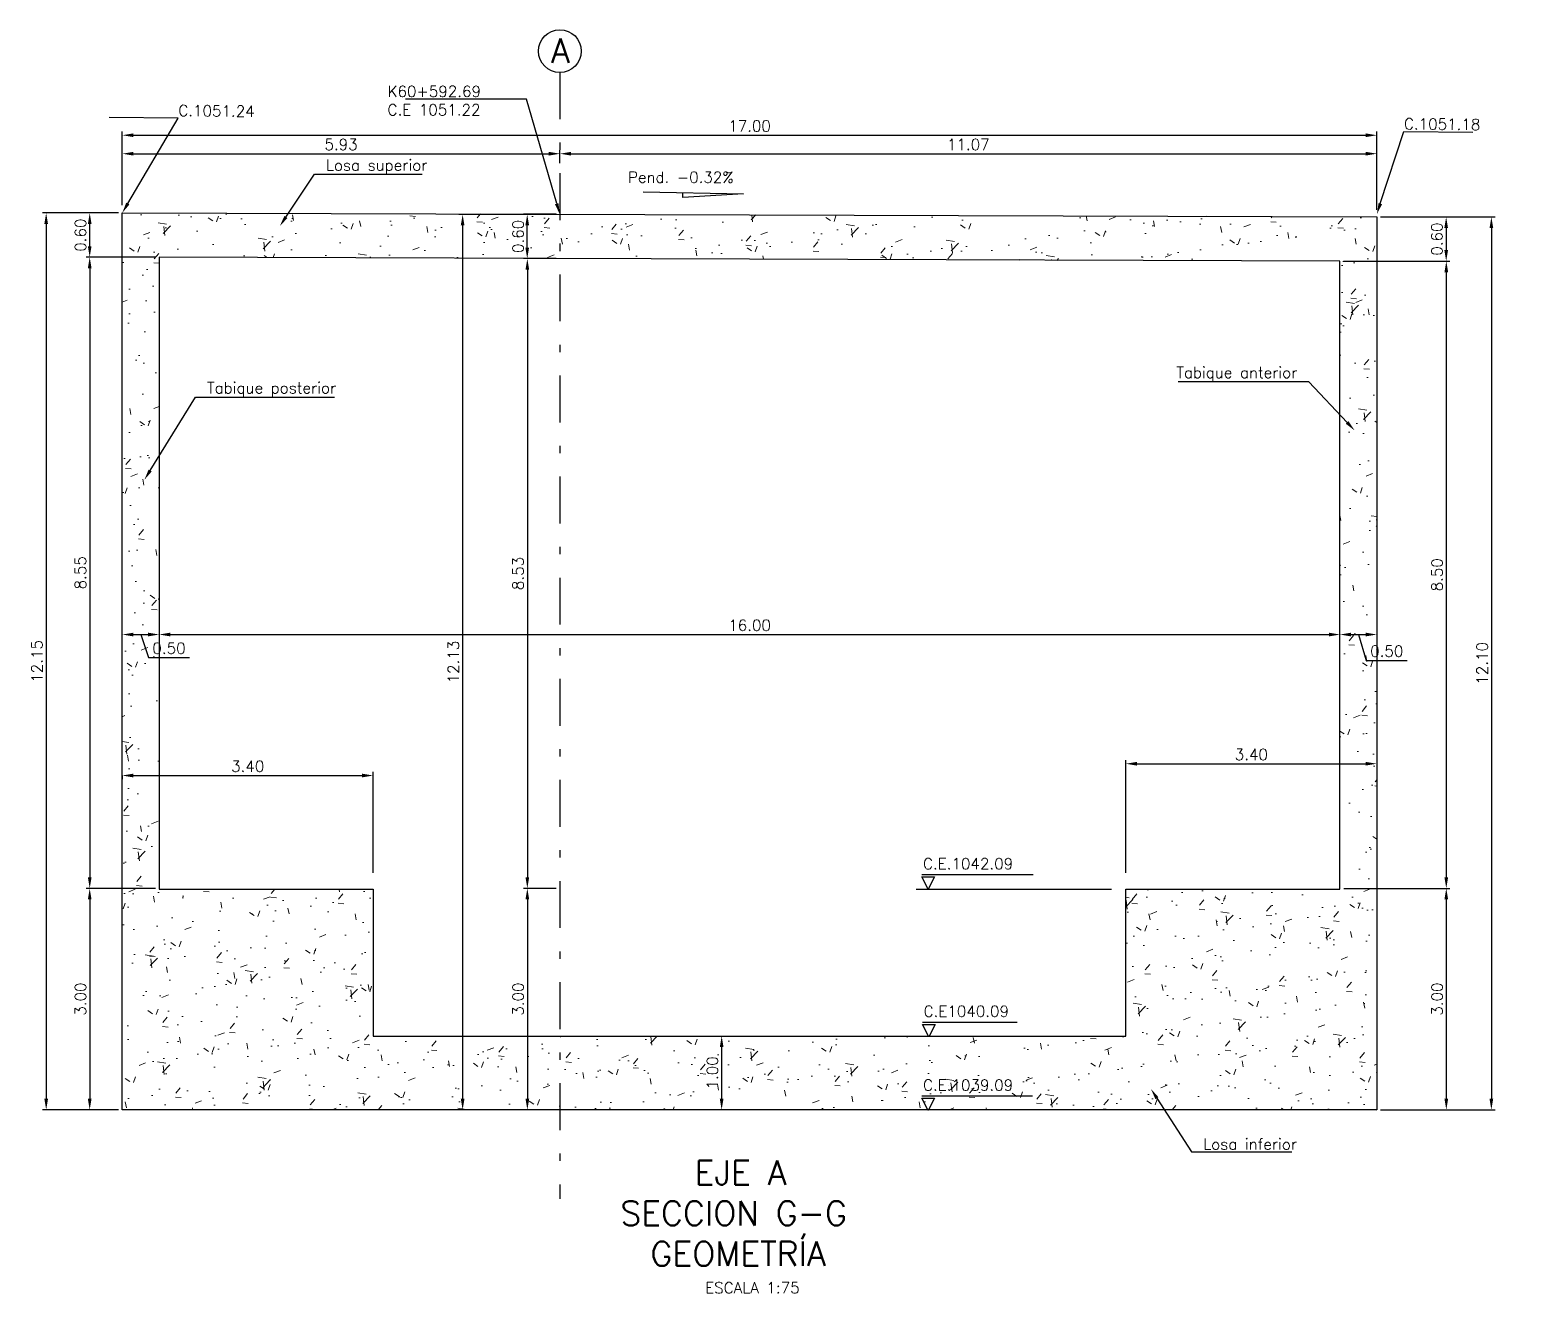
# Model space of a CAD drawing. Header units: metres. Extents: x 1080427 to 1081241, y 976768 to 977288.
# Drawn here: x 1080748.3 to 1080768.41, y 977059.88 to 977077 of the extents above; entities that cross this region are included whole.
import ezdxf
from ezdxf import colors
from ezdxf.entities.mleader import LeaderData, LeaderLine
from ezdxf.math import Vec2, Vec3

# ---------------------------------------------------------------- set-up
doc = ezdxf.new("R2010")
doc.units = ezdxf.units.M
doc.header["$LTSCALE"] = 25.4
doc.linetypes.add('DASHDOT', pattern=[1, 0.5, -0.25, 0, -0.25])
for name, color, linetype in [('CIRCULOCONTRAP', 130, 'Continuous'), ('CONTRAPESO', 3, 'Continuous'), ('DIMCONTRAPESO', 1, 'Continuous'), ('R175COTR', 7, 'Continuous'), ('REGL175', 7, 'Continuous')]:
    doc.layers.add(name, color=color, linetype=linetype)
for name, color, linetype, lineweight in [('COTA', 1, 'Continuous', 30), ('COTACIM', 20, 'Continuous', 5), ('EJECONTRAPESO', 41, 'DASHDOT', 30), ('SOLIDOREFCONT', 254, 'Continuous', 5)]:
    doc.layers.add(name, color=color, linetype=linetype, lineweight=lineweight)
doc.styles.add('romans', font='romans.shx')
doc.dimstyles.new('Copy 75', dxfattribs={"dimtxt": 0.15, "dimasz": 0.15, "dimexe": 0.05, "dimexo": 0.05, "dimgap": 0.05, "dimtad": 1, "dimzin": 0, "dimdsep": 46, "dimtxsty": 'romans', "dimcen": 0.002, "dimclrd": 1, "dimclre": 1, "dimclrt": 3, "dimadec": 4, "dimazin": 0, "dimtfac": 1, "dimtofl": 0, "dimtmove": 1, "dimatfit": 3, "dimfxl": 1, "dimtolj": 1, "dimtzin": 0, "dimarcsym": 1})

# ---------------------------------------------------------------- blocks, each defined once
blk = doc.blocks.new('*D151')
at = {"layer": 'COTA', "color": 1, "lineweight": -2, "transparency": 16777216}
for p, q in [((1080749.552817706, 977074.6241244304), (1080749.552817706, 977075.6220857739)), ((1080766.552435436, 977074.5621245407), (1080766.552435436, 977075.6220857739)), ((1080749.702817706, 977075.5720857738), (1080766.402435436, 977075.5720857738))]:
    blk.add_line(p, q, dxfattribs=at)
at = {"layer": 'COTA', "color": 1, "transparency": 16777216}
for points in [[(1080749.702817706, 977075.5970857738), (1080749.702817706, 977075.5470857738), (1080749.552817706, 977075.5720857738)], [(1080766.402435436, 977075.5970857738), (1080766.402435436, 977075.5470857738), (1080766.552435436, 977075.5720857738)]]:
    blk.add_solid(points, dxfattribs=at)
at = {"layer": 'Defpoints', "color": 0, "transparency": 16777216}
for p in [(1080766.552435436, 977075.5720857738), (1080749.552817706, 977074.5741244303), (1080766.552435436, 977074.5121245406)]:
    blk.add_point(p, dxfattribs=at)
at = {"layer": 'COTA', "color": 3, "transparency": 16777216, "insert": (1080758.052626571, 977075.6970857738), "char_height": 0.15, "attachment_point": 5, "style": 'romans'}
blk.add_mtext('\\A1;17.00', dxfattribs=at)
blk = doc.blocks.new('*D152')
at = {"layer": 'COTA', "color": 1, "lineweight": -2, "transparency": 16777216}
for p, q in [((1080749.502908678, 977074.5183984503), (1080749.061938382, 977074.5183984503)), ((1080749.111938382, 977074.0683984504), (1080749.111938382, 977074.3683984503)), ((1080750.002908678, 977073.9183984504), (1080749.061938382, 977073.9183984504))]:
    blk.add_line(p, q, dxfattribs=at)
at = {"layer": 'COTA', "color": 1, "transparency": 16777216}
for points in [[(1080749.086938382, 977074.3683984503), (1080749.136938382, 977074.3683984503), (1080749.111938382, 977074.5183984503)], [(1080749.086938382, 977074.0683984504), (1080749.136938382, 977074.0683984504), (1080749.111938382, 977073.9183984504)]]:
    blk.add_solid(points, dxfattribs=at)
at = {"layer": 'Defpoints', "color": 0, "transparency": 16777216}
for p in [(1080749.111938382, 977074.5183984503), (1080749.552908678, 977074.5183984503), (1080750.052908678, 977073.9183984504)]:
    blk.add_point(p, dxfattribs=at)
at = {"layer": 'COTA', "color": 3, "transparency": 16777216, "insert": (1080748.986938382, 977074.2183984505), "char_height": 0.15, "attachment_point": 5, "rotation": 90, "style": 'romans'}
blk.add_mtext('\\A1;0.60', dxfattribs=at)
blk = doc.blocks.new('*D153')
at = {"layer": 'COTA', "color": 1, "lineweight": -2, "transparency": 16777216}
for p, q in [((1080749.702886864, 977068.8062600595), (1080749.902908678, 977068.8062600595)), ((1080749.802897771, 977068.8062600595), (1080749.907897771, 977068.4948745925)), ((1080749.907897771, 977068.4948745925), (1080750.465040628, 977068.4948745925))]:
    blk.add_line(p, q, dxfattribs=at)
at = {"layer": 'COTA', "color": 1, "transparency": 16777216}
for points in [[(1080749.702886864, 977068.8312600595), (1080749.702886864, 977068.7812600594), (1080749.552886864, 977068.8062600595)], [(1080749.902908678, 977068.8312600595), (1080749.902908678, 977068.7812600594), (1080750.052908678, 977068.8062600595)]]:
    blk.add_solid(points, dxfattribs=at)
at = {"layer": 'Defpoints', "color": 0, "transparency": 16777216}
for p in [(1080749.552886864, 977068.8062600595), (1080750.052908678, 977068.8062600595), (1080750.052908678, 977068.8062600595)]:
    blk.add_point(p, dxfattribs=at)
at = {"layer": 'COTA', "color": 3, "transparency": 16777216, "insert": (1080750.1864692, 977068.6198745925), "char_height": 0.15, "attachment_point": 5, "style": 'romans'}
blk.add_mtext('\\A1;0.50', dxfattribs=at)
blk = doc.blocks.new('*D154')
at = {"layer": 'COTA', "color": 1, "lineweight": -2, "transparency": 16777216}
for p, q in [((1080766.202908678, 977068.8062600592), (1080766.402627384, 977068.8062600592)), ((1080766.302768031, 977068.8062600592), (1080766.407768031, 977068.4562600593)), ((1080766.407768031, 977068.4562600593), (1080766.964910888, 977068.4562600593))]:
    blk.add_line(p, q, dxfattribs=at)
at = {"layer": 'COTA', "color": 1, "transparency": 16777216}
for points in [[(1080766.202908678, 977068.8312600593), (1080766.202908678, 977068.7812600592), (1080766.052908678, 977068.8062600592)], [(1080766.402627384, 977068.8312600593), (1080766.402627384, 977068.7812600592), (1080766.552627383, 977068.8062600592)]]:
    blk.add_solid(points, dxfattribs=at)
at = {"layer": 'Defpoints', "color": 0, "transparency": 16777216}
for p in [(1080766.052908678, 977068.8062600592), (1080766.552627383, 977068.8062600594), (1080766.552627383, 977068.8062600592)]:
    blk.add_point(p, dxfattribs=at)
at = {"layer": 'COTA', "color": 3, "transparency": 16777216, "insert": (1080766.686339459, 977068.5812600593), "char_height": 0.15, "attachment_point": 5, "style": 'romans'}
blk.add_mtext('\\A1;0.50', dxfattribs=at)
blk = doc.blocks.new('*D232')
at = {"layer": 'Defpoints', "color": 0, "transparency": 16777216}
for p in [(1080755.482824401, 977075.3215415378), (1080755.482824401, 977075.1429548006), (1080749.55284985, 977074.5907166684)]:
    blk.add_point(p, dxfattribs=at)
at = {"layer": 'DIMCONTRAPESO', "color": 1, "lineweight": -2, "transparency": 16777216}
for p, q in [((1080749.55284985, 977074.6407166685), (1080749.55284985, 977075.3715415378)), ((1080749.70284985, 977075.3215415378), (1080755.332824401, 977075.3215415378)), ((1080755.482824401, 977075.1929548007), (1080755.482824401, 977075.3715415378))]:
    blk.add_line(p, q, dxfattribs=at)
at = {"layer": 'DIMCONTRAPESO', "color": 1, "transparency": 16777216}
for points in [[(1080749.70284985, 977075.3465415378), (1080749.70284985, 977075.2965415377), (1080749.55284985, 977075.3215415378)], [(1080755.332824401, 977075.3465415378), (1080755.332824401, 977075.2965415377), (1080755.482824401, 977075.3215415378)]]:
    blk.add_solid(points, dxfattribs=at)
at = {"layer": 'DIMCONTRAPESO', "color": 3, "transparency": 16777216, "insert": (1080752.517837126, 977075.4465415378), "char_height": 0.15, "attachment_point": 5, "style": 'romans'}
blk.add_mtext('\\A1;5.93', dxfattribs=at)
blk = doc.blocks.new('*D233')
at = {"layer": 'Defpoints', "color": 0, "transparency": 16777216}
for p in [(1080766.55246758, 977075.3215415378), (1080755.482824401, 977075.1429548006), (1080766.55246758, 977074.5287167787)]:
    blk.add_point(p, dxfattribs=at)
at = {"layer": 'DIMCONTRAPESO', "color": 1, "lineweight": -2, "transparency": 16777216}
for p, q in [((1080755.482824401, 977075.1929548007), (1080755.482824401, 977075.3715415378)), ((1080755.632824401, 977075.3215415378), (1080766.40246758, 977075.3215415378)), ((1080766.55246758, 977074.5787167788), (1080766.55246758, 977075.3715415378))]:
    blk.add_line(p, q, dxfattribs=at)
at = {"layer": 'DIMCONTRAPESO', "color": 1, "transparency": 16777216}
for points in [[(1080755.632824401, 977075.3465415378), (1080755.632824401, 977075.2965415377), (1080755.482824401, 977075.3215415378)], [(1080766.40246758, 977075.3465415378), (1080766.40246758, 977075.2965415377), (1080766.55246758, 977075.3215415378)]]:
    blk.add_solid(points, dxfattribs=at)
at = {"layer": 'DIMCONTRAPESO', "color": 3, "transparency": 16777216, "insert": (1080761.017645991, 977075.4465415378), "char_height": 0.15, "attachment_point": 5, "style": 'romans'}
blk.add_mtext('\\A1;11.07', dxfattribs=at)
blk = doc.blocks.new('*D686')
at = {"layer": 'COTA', "color": 1, "lineweight": -2, "transparency": 16777216}
blk.add_line((1080750.202908678, 977068.8062600592), (1080765.902908678, 977068.8062600592), dxfattribs=at)
at = {"layer": 'COTA', "color": 1, "transparency": 16777216}
for points in [[(1080750.202908678, 977068.8312600593), (1080750.202908678, 977068.7812600592), (1080750.052908678, 977068.8062600592)], [(1080765.902908678, 977068.8312600593), (1080765.902908678, 977068.7812600592), (1080766.052908678, 977068.8062600592)]]:
    blk.add_solid(points, dxfattribs=at)
at = {"layer": 'Defpoints', "color": 0, "transparency": 16777216}
for p in [(1080750.052908678, 977068.8062600595), (1080766.052908678, 977068.8062600592), (1080766.052908678, 977068.8062600592)]:
    blk.add_point(p, dxfattribs=at)
at = {"layer": 'COTA', "color": 3, "transparency": 16777216, "insert": (1080758.052908678, 977068.9312600592), "char_height": 0.15, "attachment_point": 5, "style": 'romans'}
blk.add_mtext('\\A1;16.00', dxfattribs=at)
blk = doc.blocks.new('*D859')
at = {"layer": 'COTA', "color": 1, "lineweight": -2, "transparency": 16777216}
for p, q in [((1080749.552394196, 977066.8948241433), (1080749.552394196, 977066.8461430266)), ((1080749.702394196, 977066.8961430266), (1080752.803699784, 977066.8961430266)), ((1080752.953699784, 977065.5769889908), (1080752.953699784, 977066.9461430267))]:
    blk.add_line(p, q, dxfattribs=at)
at = {"layer": 'COTA', "color": 1, "transparency": 16777216}
for points in [[(1080749.702394196, 977066.9211430267), (1080749.702394196, 977066.8711430266), (1080749.552394196, 977066.8961430266)], [(1080752.803699784, 977066.9211430267), (1080752.803699784, 977066.8711430266), (1080752.953699784, 977066.8961430266)]]:
    blk.add_solid(points, dxfattribs=at)
at = {"layer": 'Defpoints', "color": 0, "transparency": 16777216}
for p in [(1080749.552394196, 977066.9448241433), (1080752.953699784, 977066.8961430266), (1080752.953699784, 977065.5269889907)]:
    blk.add_point(p, dxfattribs=at)
at = {"layer": 'COTA', "color": 3, "transparency": 16777216, "insert": (1080751.25304699, 977067.0211430266), "char_height": 0.15, "attachment_point": 5, "style": 'romans'}
blk.add_mtext('\\A1;3.40', dxfattribs=at)
blk = doc.blocks.new('*D860')
at = {"layer": 'COTA', "color": 1, "lineweight": -2, "transparency": 16777216}
for p, q in [((1080763.151121914, 977065.5770706811), (1080763.151121914, 977067.1058114428)), ((1080763.301121914, 977067.0558114428), (1080766.401454567, 977067.0558114428)), ((1080766.551454567, 977067.054795965), (1080766.551454567, 977067.0058114427))]:
    blk.add_line(p, q, dxfattribs=at)
at = {"layer": 'COTA', "color": 1, "transparency": 16777216}
for points in [[(1080763.301121914, 977067.0808114428), (1080763.301121914, 977067.0308114428), (1080763.151121914, 977067.0558114428)], [(1080766.401454567, 977067.0808114428), (1080766.401454567, 977067.0308114428), (1080766.551454567, 977067.0558114428)]]:
    blk.add_solid(points, dxfattribs=at)
at = {"layer": 'Defpoints', "color": 0, "transparency": 16777216}
for p in [(1080766.551454567, 977067.104795965), (1080766.551454567, 977067.0558114428), (1080763.151121914, 977065.5270706811)]:
    blk.add_point(p, dxfattribs=at)
at = {"layer": 'COTA', "color": 3, "transparency": 16777216, "insert": (1080764.85128824, 977067.1808114428), "char_height": 0.15, "attachment_point": 5, "style": 'romans'}
blk.add_mtext('\\A1;3.40', dxfattribs=at)
blk = doc.blocks.new('*D861')
at = {"layer": 'COTA', "color": 1, "lineweight": -2, "transparency": 16777216}
blk.add_line((1080757.674609677, 977063.2162918502), (1080757.674609677, 977062.5163397685), dxfattribs=at)
at = {"layer": 'COTA', "color": 1, "transparency": 16777216}
for points in [[(1080757.649609677, 977063.2162918502), (1080757.699609677, 977063.2162918502), (1080757.674609677, 977063.3662918502)], [(1080757.649609677, 977062.5163397685), (1080757.699609677, 977062.5163397685), (1080757.674609677, 977062.3663397685)]]:
    blk.add_solid(points, dxfattribs=at)
at = {"layer": 'Defpoints', "color": 0, "transparency": 16777216}
for p in [(1080757.674609677, 977063.3662918502), (1080757.674609677, 977062.3663397685), (1080757.674609677, 977062.3663397685)]:
    blk.add_point(p, dxfattribs=at)
at = {"layer": 'COTA', "color": 3, "transparency": 16777216, "insert": (1080757.549609676, 977062.8663158094), "char_height": 0.15, "attachment_point": 5, "rotation": 90, "style": 'romans'}
blk.add_mtext('\\A1;1.00', dxfattribs=at)
blk = doc.blocks.new('*D976')
at = {"layer": 'COTA', "color": 1, "lineweight": -2, "transparency": 16777216}
for p, q in [((1080766.600931974, 977074.4646561731), (1080767.541741299, 977074.4646561731)), ((1080767.491741299, 977074.3146561731), (1080767.491741299, 977074.0157150881)), ((1080766.100993639, 977073.8657150881), (1080767.541741299, 977073.8657150881))]:
    blk.add_line(p, q, dxfattribs=at)
at = {"layer": 'COTA', "color": 1, "transparency": 16777216}
for points in [[(1080767.466741299, 977074.3146561731), (1080767.516741299, 977074.3146561731), (1080767.491741299, 977074.4646561731)], [(1080767.466741299, 977074.0157150881), (1080767.516741299, 977074.0157150881), (1080767.491741299, 977073.8657150881)]]:
    blk.add_solid(points, dxfattribs=at)
at = {"layer": 'Defpoints', "color": 0, "transparency": 16777216}
for p in [(1080766.550931974, 977074.4646561731), (1080766.050993639, 977073.8657150881), (1080767.491741299, 977073.8657150881)]:
    blk.add_point(p, dxfattribs=at)
at = {"layer": 'COTA', "color": 3, "transparency": 16777216, "insert": (1080767.366741298, 977074.1651856307), "char_height": 0.15, "attachment_point": 5, "rotation": 90, "style": 'romans'}
blk.add_mtext('\\A1;0.60', dxfattribs=at)
blk = doc.blocks.new('*D977')
at = {"layer": 'COTA', "color": 1, "lineweight": -2, "transparency": 16777216}
for p, q in [((1080750.002908678, 977073.9183984504), (1080749.061904383, 977073.9183984504)), ((1080749.111904383, 977073.7683984503), (1080749.111904383, 977065.5173397685)), ((1080750.002906823, 977065.3673397684), (1080749.061904383, 977065.3673397684))]:
    blk.add_line(p, q, dxfattribs=at)
at = {"layer": 'COTA', "color": 1, "transparency": 16777216}
for points in [[(1080749.086904383, 977073.7683984503), (1080749.136904383, 977073.7683984503), (1080749.111904383, 977073.9183984504)], [(1080749.086904383, 977065.5173397685), (1080749.136904383, 977065.5173397685), (1080749.111904383, 977065.3673397684)]]:
    blk.add_solid(points, dxfattribs=at)
at = {"layer": 'Defpoints', "color": 0, "transparency": 16777216}
for p in [(1080750.052908678, 977073.9183984504), (1080749.111904383, 977065.3673397684), (1080750.052906823, 977065.3673397684)]:
    blk.add_point(p, dxfattribs=at)
at = {"layer": 'COTA', "color": 3, "transparency": 16777216, "insert": (1080748.986904382, 977069.6428691095), "char_height": 0.15, "attachment_point": 5, "rotation": 90, "style": 'romans'}
blk.add_mtext('\\A1;8.55', dxfattribs=at)
blk = doc.blocks.new('*D978')
at = {"layer": 'COTA', "color": 1, "lineweight": -2, "transparency": 16777216}
for p, q in [((1080766.600931975, 977074.4646561736), (1080768.154271136, 977074.4646561736)), ((1080768.104271136, 977074.3146561736), (1080768.104271136, 977062.5163397446)), ((1080766.602533144, 977062.3663397445), (1080768.154271136, 977062.3663397445))]:
    blk.add_line(p, q, dxfattribs=at)
at = {"layer": 'COTA', "color": 1, "transparency": 16777216}
for points in [[(1080768.079271136, 977074.3146561736), (1080768.129271136, 977074.3146561736), (1080768.104271136, 977074.4646561736)], [(1080768.079271136, 977062.5163397446), (1080768.129271136, 977062.5163397446), (1080768.104271136, 977062.3663397445)]]:
    blk.add_solid(points, dxfattribs=at)
at = {"layer": 'Defpoints', "color": 0, "transparency": 16777216}
for p in [(1080766.550931975, 977074.4646561736), (1080766.552533144, 977062.3663397445), (1080768.104271136, 977062.3663397445)]:
    blk.add_point(p, dxfattribs=at)
at = {"layer": 'COTA', "color": 3, "transparency": 16777216, "insert": (1080767.979271136, 977068.4154979585), "char_height": 0.15, "attachment_point": 5, "rotation": 90, "style": 'romans'}
blk.add_mtext('\\A1;12.10', dxfattribs=at)
blk = doc.blocks.new('*D970')
at = {"layer": 'COTA', "color": 1, "lineweight": -2, "transparency": 16777216}
for p, q in [((1080750.002906823, 977065.3663397684), (1080749.061889207, 977065.3663397684)), ((1080749.111889207, 977065.2163397684), (1080749.111889207, 977062.5163397685)), ((1080749.502906823, 977062.3663397685), (1080749.061889207, 977062.3663397685))]:
    blk.add_line(p, q, dxfattribs=at)
at = {"layer": 'COTA', "color": 1, "transparency": 16777216}
for points in [[(1080749.086889207, 977065.2163397684), (1080749.136889207, 977065.2163397684), (1080749.111889207, 977065.3663397684)], [(1080749.086889207, 977062.5163397685), (1080749.136889207, 977062.5163397685), (1080749.111889207, 977062.3663397685)]]:
    blk.add_solid(points, dxfattribs=at)
at = {"layer": 'Defpoints', "color": 0, "transparency": 16777216}
for p in [(1080750.052906823, 977065.3663397684), (1080749.111889207, 977062.3663397685), (1080749.552906823, 977062.3663397685)]:
    blk.add_point(p, dxfattribs=at)
at = {"layer": 'COTA', "color": 3, "transparency": 16777216, "insert": (1080748.986889207, 977063.8663397686), "char_height": 0.15, "attachment_point": 5, "rotation": 90, "style": 'romans'}
blk.add_mtext('\\A1;3.00', dxfattribs=at)
blk = doc.blocks.new('*D971')
at = {"layer": 'COTA', "color": 1, "lineweight": -2, "transparency": 16777216}
for p, q in [((1080766.100993639, 977073.8657150881), (1080767.543257344, 977073.8657150881)), ((1080767.493257344, 977073.7157150881), (1080767.493257344, 977065.5163397685)), ((1080766.102906823, 977065.3663397685), (1080767.543257344, 977065.3663397685))]:
    blk.add_line(p, q, dxfattribs=at)
at = {"layer": 'COTA', "color": 1, "transparency": 16777216}
for points in [[(1080767.468257344, 977073.7157150881), (1080767.518257343, 977073.7157150881), (1080767.493257344, 977073.8657150881)], [(1080767.468257344, 977065.5163397685), (1080767.518257343, 977065.5163397685), (1080767.493257344, 977065.3663397685)]]:
    blk.add_solid(points, dxfattribs=at)
at = {"layer": 'Defpoints', "color": 0, "transparency": 16777216}
for p in [(1080766.050993639, 977073.8657150881), (1080766.052906823, 977065.3663397685), (1080767.493257344, 977065.3663397685)]:
    blk.add_point(p, dxfattribs=at)
at = {"layer": 'COTA', "color": 3, "transparency": 16777216, "insert": (1080767.368257343, 977069.6160274284), "char_height": 0.15, "attachment_point": 5, "rotation": 90, "style": 'romans'}
blk.add_mtext('\\A1;8.50', dxfattribs=at)
blk = doc.blocks.new('*D972')
at = {"layer": 'COTA', "color": 1, "lineweight": -2, "transparency": 16777216}
for p, q in [((1080766.102906823, 977065.3663397685), (1080767.543272519, 977065.3663397685)), ((1080767.493272519, 977065.2163397685), (1080767.493272519, 977062.5163397685)), ((1080766.602465725, 977062.3663397685), (1080767.543272519, 977062.3663397685))]:
    blk.add_line(p, q, dxfattribs=at)
at = {"layer": 'COTA', "color": 1, "transparency": 16777216}
for points in [[(1080767.46827252, 977065.2163397685), (1080767.518272519, 977065.2163397685), (1080767.493272519, 977065.3663397685)], [(1080767.46827252, 977062.5163397685), (1080767.518272519, 977062.5163397685), (1080767.493272519, 977062.3663397685)]]:
    blk.add_solid(points, dxfattribs=at)
at = {"layer": 'Defpoints', "color": 0, "transparency": 16777216}
for p in [(1080766.052906823, 977065.3663397685), (1080766.552465725, 977062.3663397685), (1080767.493272519, 977062.3663397685)]:
    blk.add_point(p, dxfattribs=at)
at = {"layer": 'COTA', "color": 3, "transparency": 16777216, "insert": (1080767.368272519, 977063.8663397686), "char_height": 0.15, "attachment_point": 5, "rotation": 90, "style": 'romans'}
blk.add_mtext('\\A1;3.00', dxfattribs=at)
blk = doc.blocks.new('*D973')
at = {"layer": 'COTA', "color": 1, "lineweight": -2, "transparency": 16777216}
for p, q in [((1080755.431679945, 977073.9005201226), (1080754.991820106, 977073.9005201226)), ((1080755.041820106, 977073.7505201226), (1080755.041820106, 977065.5163397685)), ((1080755.432822546, 977065.3663397685), (1080754.991820106, 977065.3663397685))]:
    blk.add_line(p, q, dxfattribs=at)
at = {"layer": 'COTA', "color": 1, "transparency": 16777216}
for points in [[(1080755.016820106, 977073.7505201226), (1080755.066820106, 977073.7505201226), (1080755.041820106, 977073.9005201226)], [(1080755.016820106, 977065.5163397685), (1080755.066820106, 977065.5163397685), (1080755.041820106, 977065.3663397685)]]:
    blk.add_solid(points, dxfattribs=at)
at = {"layer": 'Defpoints', "color": 0, "transparency": 16777216}
for p in [(1080755.481679945, 977073.9005201226), (1080755.041820106, 977065.3663397685), (1080755.482822546, 977065.3663397685)]:
    blk.add_point(p, dxfattribs=at)
at = {"layer": 'COTA', "color": 3, "transparency": 16777216, "insert": (1080754.916820106, 977069.6334299457), "char_height": 0.15, "attachment_point": 5, "rotation": 90, "style": 'romans'}
blk.add_mtext('\\A1;8.53', dxfattribs=at)
blk = doc.blocks.new('*D974')
at = {"layer": 'COTA', "color": 1, "lineweight": -2, "transparency": 16777216}
for p, q in [((1080755.431407581, 977074.5012178113), (1080754.990405141, 977074.5012178113)), ((1080755.040405141, 977074.0505201706), (1080755.040405141, 977074.3512178112)), ((1080755.431665379, 977073.9005201706), (1080754.990405141, 977073.9005201706))]:
    blk.add_line(p, q, dxfattribs=at)
at = {"layer": 'COTA', "color": 1, "transparency": 16777216}
for points in [[(1080755.015405141, 977074.3512178112), (1080755.065405141, 977074.3512178112), (1080755.040405141, 977074.5012178113)], [(1080755.015405141, 977074.0505201706), (1080755.065405141, 977074.0505201706), (1080755.040405141, 977073.9005201706)]]:
    blk.add_solid(points, dxfattribs=at)
at = {"layer": 'Defpoints', "color": 0, "transparency": 16777216}
for p in [(1080755.040405141, 977074.5012178113), (1080755.481407581, 977074.5012178113), (1080755.481665379, 977073.9005201706)]:
    blk.add_point(p, dxfattribs=at)
at = {"layer": 'COTA', "color": 3, "transparency": 16777216, "insert": (1080754.91540514, 977074.2008689911), "char_height": 0.15, "attachment_point": 5, "rotation": 90, "style": 'romans'}
blk.add_mtext('\\A1;0.60', dxfattribs=at)
blk = doc.blocks.new('*D975')
at = {"layer": 'COTA', "color": 1, "lineweight": -2, "transparency": 16777216}
for p, q in [((1080755.432822546, 977065.3663397685), (1080754.99180493, 977065.3663397685)), ((1080755.04180493, 977065.2163397685), (1080755.04180493, 977062.5163397685)), ((1080755.432822546, 977062.3663397685), (1080754.99180493, 977062.3663397685))]:
    blk.add_line(p, q, dxfattribs=at)
at = {"layer": 'COTA', "color": 1, "transparency": 16777216}
for points in [[(1080755.01680493, 977065.2163397685), (1080755.06680493, 977065.2163397685), (1080755.04180493, 977065.3663397685)], [(1080755.01680493, 977062.5163397685), (1080755.06680493, 977062.5163397685), (1080755.04180493, 977062.3663397685)]]:
    blk.add_solid(points, dxfattribs=at)
at = {"layer": 'Defpoints', "color": 0, "transparency": 16777216}
for p in [(1080755.482822546, 977065.3663397685), (1080755.04180493, 977062.3663397685), (1080755.482822546, 977062.3663397685)]:
    blk.add_point(p, dxfattribs=at)
at = {"layer": 'COTA', "color": 3, "transparency": 16777216, "insert": (1080754.91680493, 977063.8663397686), "char_height": 0.15, "attachment_point": 5, "rotation": 90, "style": 'romans'}
blk.add_mtext('\\A1;3.00', dxfattribs=at)
blk = doc.blocks.new('*D969')
at = {"layer": 'COTA', "color": 1, "lineweight": -2, "transparency": 16777216}
for p, q in [((1080755.435865757, 977074.4996367308), (1080754.11504577, 977074.4996367308)), ((1080754.16504577, 977074.3496367307), (1080754.16504577, 977062.5163397685)), ((1080754.437824386, 977062.3663397685), (1080754.11504577, 977062.3663397685))]:
    blk.add_line(p, q, dxfattribs=at)
at = {"layer": 'COTA', "color": 1, "transparency": 16777216}
for points in [[(1080754.14004577, 977074.3496367307), (1080754.19004577, 977074.3496367307), (1080754.16504577, 977074.4996367308)], [(1080754.14004577, 977062.5163397685), (1080754.19004577, 977062.5163397685), (1080754.16504577, 977062.3663397685)]]:
    blk.add_solid(points, dxfattribs=at)
at = {"layer": 'Defpoints', "color": 0, "transparency": 16777216}
for p in [(1080755.485865757, 977074.4996367308), (1080754.16504577, 977062.3663397685), (1080754.487824386, 977062.3663397685)]:
    blk.add_point(p, dxfattribs=at)
at = {"layer": 'COTA', "color": 3, "transparency": 16777216, "insert": (1080754.040045769, 977068.4329882498), "char_height": 0.15, "attachment_point": 5, "rotation": 90, "style": 'romans'}
blk.add_mtext('\\A1;12.13', dxfattribs=at)
blk = doc.blocks.new('*D1212')
at = {"layer": 'COTA', "color": 1, "lineweight": -2, "transparency": 16777216}
for p, q in [((1080749.501144211, 977074.5183984503), (1080748.472271846, 977074.5183984503)), ((1080748.522271846, 977074.3683984503), (1080748.522271846, 977062.5163397685)), ((1080749.502908678, 977062.3663397685), (1080748.472271846, 977062.3663397685))]:
    blk.add_line(p, q, dxfattribs=at)
at = {"layer": 'COTA', "color": 1, "transparency": 16777216}
for points in [[(1080748.497271847, 977074.3683984503), (1080748.547271846, 977074.3683984503), (1080748.522271846, 977074.5183984503)], [(1080748.497271847, 977062.5163397685), (1080748.547271846, 977062.5163397685), (1080748.522271846, 977062.3663397685)]]:
    blk.add_solid(points, dxfattribs=at)
at = {"layer": 'Defpoints', "color": 0, "transparency": 16777216}
for p in [(1080749.551144211, 977074.5183984503), (1080748.522271846, 977062.3663397685), (1080749.552908678, 977062.3663397685)]:
    blk.add_point(p, dxfattribs=at)
at = {"layer": 'COTA', "color": 3, "transparency": 16777216, "insert": (1080748.397271846, 977068.4423691096), "char_height": 0.15, "attachment_point": 5, "rotation": 90, "style": 'romans'}
blk.add_mtext('\\A1;12.15', dxfattribs=at)

msp = doc.modelspace()

# ---------------------------------------------------------------- hatches: boundary and pattern name
at = {"layer": 'SOLIDOREFCONT', "true_color": 0x5b5b5b, "transparency": 33554546}
h = msp.add_hatch(dxfattribs=at)
h.set_pattern_fill('AR-CONC', color=251, scale=0.005)
h.set_pattern_definition([(49.99999999999999, (0, 0), (0.91092334498002, -0.07969542769451543), [0.09525, -1.04775]), (355, (0, 0), (-0.1762171071248467, 0.9552842261951757), [0.0762, -0.83820292085]), (100.4514447, (0.075910035, -0.0066412675), (0.7347062354517664, 0.8755887595609755), [0.080950044, -0.8904512229999999]), (46.18420000000002, (0, 0.254), (1.35539520446065, -0.2102116396636357), [0.142875, -1.571625]), (96.63555760999996, (0.1129495, 0.2364825), (1.187020670257515, 1.237130622988608), [0.1214251157, -1.3356780408]), (351.1841511700001, (0, 0.254), (1.187020670324885, 1.237130622927663), [0.11429983535, -1.2572986596]), (21, (0.127, 0.1905), (0.7580719563456624, -0.5113259909354381), [0.09525, -1.04775]), (326.0000000000001, (0.127, 0.1905), (0.3090101417382354, 0.9209398306115963), [0.0762, -0.8382]), (71.45144499999999, (0.190172663, 0.1478895005), (1.067082096393581, 0.4096138444295262), [0.08095004400000001, -0.8904496879999999]), (37.50000000000001, (0, 0), (0.01544301625295908, 0.4227751943657655), [0, -0.82804, 0, -0.8509000000000001, 0, -0.8413750000000001]), (7.499999999999999, (0, 0), (0.3340983125515287, 0.5009028740905975), [0, -0.48514, 0, -0.80899, 0, -0.320675]), (327.5, (-0.28321, 0), (0.677952975834357, -0.02864371996336722), [0, -0.3175, 0, -0.9906, 0, -1.31445]), (317.5, (-0.41021, 0), (0.7406459069300902, 0.1271324551666652), [0, -0.41275, 0, -0.65786, 0, -0.93345])])
h.paths.add_polyline_path([(1080766.552534525, 977062.3663397685), (1080766.551060525, 977074.4671615037), (1080749.551501623, 977074.5230564809), (1080749.552908678, 977062.3663397685)])
h.paths.add_polyline_path([(1080752.953699784, 977065.355339772), (1080750.053275931, 977065.3554214609), (1080750.051125722, 977073.9229977035), (1080766.052581137, 977073.8611152408), (1080766.052929044, 977065.3553431988), (1080763.151121914, 977065.355339772), (1080763.151121914, 977063.3663371678), (1080752.953699671, 977063.3662527852)], flags=16)

# ---------------------------------------------------------------- linework, layer by layer
at = {"layer": 'CIRCULOCONTRAP'}
msp.add_circle((1080755.482824401, 977076.7124570484), 0.2896674196976395, dxfattribs=at)
at = {"layer": 'CONTRAPESO'}
for points in [[(1080766.552533144, 977062.3663397685), (1080749.552908678, 977062.3663397685), (1080749.551543157, 977074.5183971891), (1080766.55094968, 977074.4646561508)], [(1080763.151121914, 977063.3663371678), (1080763.151121914, 977065.355339772), (1080766.052929044, 977065.3553431988), (1080766.050993639, 977073.8657150881), (1080750.052532777, 977073.9183984504), (1080750.053275931, 977065.3554214609), (1080752.953699784, 977065.355339772), (1080752.953699671, 977063.3662527852)], [(1080766.552534583, 977062.355339772), (1080766.552534583, 977062.355339772)]]:
    msp.add_lwpolyline(points, close=True, dxfattribs=at)
at = {"layer": 'COTA'}
msp.add_lwpolyline([(1080756.610485277, 977074.803749884), (1080757.971874773, 977074.7764588654), (1080757.147308565, 977074.7282339942), (1080757.148606141, 977074.792962474)], dxfattribs=at)
at = {"layer": 'COTA', "color": 2}
for points in [[(1080760.388061154, 977065.5556741193), (1080761.893727125, 977065.5556741193)], [(1080760.311970278, 977065.3569855399), (1080762.958672853, 977065.3569855399)], [(1080760.39601728, 977063.5554920847), (1080761.676979089, 977063.5554920847)], [(1080760.388061154, 977062.5556741193), (1080761.886647996, 977062.5556741193)]]:
    msp.add_lwpolyline(points, dxfattribs=at)
for points in [[(1080760.388061154, 977065.5243971017), (1080760.560160226, 977065.5243971017), (1080760.47411069, 977065.3569855399), (1080760.47411069, 977065.3569855399)], [(1080760.39601728, 977063.5242150672), (1080760.568116352, 977063.5242150672), (1080760.482066816, 977063.3568035053), (1080760.482066816, 977063.3568035053)], [(1080760.388061154, 977062.5243971017), (1080760.560160226, 977062.5243971017), (1080760.47411069, 977062.3569855399), (1080760.47411069, 977062.3569855399)]]:
    msp.add_lwpolyline(points, close=True, dxfattribs=at)
at = {"layer": 'EJECONTRAPESO', "ltscale": 0.05}
msp.add_lwpolyline([(1080755.482824401, 977076.425810204), (1080755.482824401, 977061.1616200295)], dxfattribs=at)

# ---------------------------------------------------------------- texts
at = {"layer": 'COTA', "color": 3, "insert": (1080757.838496184, 977075.0771404407), "char_height": 0.15, "attachment_point": 3, "rotation": 359.9979362755683, "style": 'romans'}
msp.add_mtext('Pend. -0.32%', dxfattribs=at)
at = {"layer": 'COTA', "color": 3, "char_height": 0.15, "attachment_point": 1, "style": 'romans'}
for s, insert in [('C.E.1042.09', (1080760.403034601, 977065.776256959)), ('C.E1040.09', (1080760.410990728, 977063.7760749244)), ('C.E.1039.09', (1080760.403034601, 977062.776256959))]:
    msp.add_mtext(s, dxfattribs=dict(at, insert=insert))
at = {"layer": 'R175COTR', "insert": (1080755.365213315, 977076.8842987957, 308.056640625), "char_height": 0.33, "width": 0.4150010265334458, "attachment_point": 1, "rotation": 359.9999636900451, "style": 'romans'}
msp.add_mtext('{\\C0;A}', dxfattribs=at)
at = {"layer": 'REGL175', "insert": (1080750.084715177, 977061.6802686014), "char_height": 0.33, "width": 14.49150362575892, "attachment_point": 1, "style": 'romans'}
msp.add_mtext('\\pi7.22302;{\\C0;EJE A\\P\\pi6.2173;SECCION G-G \\P\\pi6.62588;GEOMETRÍA\\P\\pi7.36717;\\H0.45455x;\\C3;ESCALA 1:75}', dxfattribs=at)

# ---------------------------------------------------------------- dimensions: what is measured, and where the dimension line sits
at = {"layer": 'COTA', "color": 4}
dim = msp.add_linear_dim(base=(1080766.552435436, 977075.5720857738), p1=(1080749.552817706, 977074.5741244303), p2=(1080766.552435436, 977074.5121245406), dimstyle='Copy 75', dxfattribs=at)
dim.commit()
dim.dimension.update_dxf_attribs({"geometry": '*D151', "text_midpoint": (1080758.052626571, 977075.6970857738)})
at = {"layer": 'COTA', "color": 2}
for base, p1, p2, picture, middle in [((1080748.522271846, 977062.3663397685), (1080749.551144211, 977074.5183984503), (1080749.552908678, 977062.3663397685), '*D1212', (1080748.397271846, 977068.4423691096)), ((1080754.16504577, 977062.3663397685), (1080755.485865757, 977074.4996367308), (1080754.487824386, 977062.3663397685), '*D969', (1080754.040045769, 977068.4329882498)), ((1080768.104271136, 977062.3663397445), (1080766.550931974, 977074.4646561731), (1080766.552533144, 977062.3663397441), '*D978', (1080767.979271136, 977068.4154979585)), ((1080749.111904383, 977065.3673397684), (1080750.052908678, 977073.9183984504), (1080750.052906823, 977065.3673397684), '*D977', (1080748.986904382, 977069.6428691095)), ((1080755.041820106, 977065.3663397685), (1080755.481679945, 977073.9005201226), (1080755.482822546, 977065.3663397685), '*D973', (1080754.916820106, 977069.6334299457)), ((1080767.493257344, 977065.3663397685), (1080766.050993639, 977073.8657150881), (1080766.052906823, 977065.3663397685), '*D971', (1080767.368257343, 977069.6160274284)), ((1080757.674609677, 977062.3663397685), (1080757.674609677, 977063.3662918502), (1080757.674609677, 977062.3663397685), '*D861', (1080757.549609676, 977062.8663158094))]:
    dim = msp.add_linear_dim(base=base, p1=p1, p2=p2, angle=90, dimstyle='Copy 75', dxfattribs=at)
    dim.commit()
    dim.dimension.update_dxf_attribs({"geometry": picture, "text_midpoint": middle})
at = {"layer": 'COTA'}
for base, p1, p2, picture, middle in [((1080749.111938382, 977074.5183984503), (1080750.052908678, 977073.9183984504), (1080749.552908678, 977074.5183984503), '*D152', (1080748.986938382, 977074.2183984505)), ((1080755.040405141, 977074.5012178113), (1080755.481665379, 977073.9005201706), (1080755.481407581, 977074.5012178113), '*D974', (1080754.91540514, 977074.2008689911)), ((1080767.491741299, 977073.8657150881), (1080766.550931974, 977074.4646561731), (1080766.050993639, 977073.8657150881), '*D976', (1080767.366741298, 977074.1651856307)), ((1080749.111889207, 977062.3663397685), (1080750.052906823, 977065.3663397684), (1080749.552906823, 977062.3663397685), '*D970', (1080748.986889207, 977063.8663397686)), ((1080755.04180493, 977062.3663397685), (1080755.482822546, 977065.3663397685), (1080755.482822546, 977062.3663397685), '*D975', (1080754.91680493, 977063.8663397686)), ((1080767.493272519, 977062.3663397685), (1080766.052906823, 977065.3663397685), (1080766.552465725, 977062.3663397685), '*D972', (1080767.368272519, 977063.8663397686))]:
    dim = msp.add_linear_dim(base=base, p1=p1, p2=p2, angle=90, dimstyle='Copy 75', dxfattribs=at)
    dim.commit()
    dim.dimension.update_dxf_attribs({"geometry": picture, "text_midpoint": middle})
at = {"layer": 'COTA', "color": 2}
for base, p1, p2, picture, middle in [((1080766.052908678, 977068.8062600592), (1080750.052908678, 977068.8062600595), (1080766.052908678, 977068.8062600592), '*D686', (1080758.052908678, 977068.9312600592)), ((1080766.551454567, 977067.0558114428), (1080763.151121914, 977065.5270706811), (1080766.551454567, 977067.104795965), '*D860', (1080764.85128824, 977067.1808114428)), ((1080752.953699784, 977066.8961430266), (1080749.552394196, 977066.9448241433), (1080752.953699784, 977065.5269889907), '*D859', (1080751.25304699, 977067.0211430266))]:
    dim = msp.add_linear_dim(base=base, p1=p1, p2=p2, dimstyle='Copy 75', dxfattribs=at)
    dim.commit()
    dim.dimension.update_dxf_attribs({"geometry": picture, "text_midpoint": middle})
at = {"layer": 'COTA'}
dim = msp.add_linear_dim(base=(1080750.052908678, 977068.8062600595), p1=(1080749.552886864, 977068.8062600595), p2=(1080750.052908678, 977068.8062600595), dimstyle='Copy 75', dxfattribs=at)
dim.commit()
dim.dimension.update_dxf_attribs({"geometry": '*D153', "text_midpoint": (1080749.957897771, 977068.4948745925), "dimtype": 160})
dim = msp.add_linear_dim(base=(1080766.552627383, 977068.8062600592), p1=(1080766.052908678, 977068.8062600592), p2=(1080766.552627383, 977068.8062600594), dimstyle='Copy 75', dxfattribs=at)
dim.commit()
dim.dimension.update_dxf_attribs({"geometry": '*D154', "text_midpoint": (1080766.457768031, 977068.5812600593)})
at = {"layer": 'DIMCONTRAPESO'}
for base, p1, p2, picture, middle in [((1080755.482824401, 977075.3215415378), (1080749.55284985, 977074.5907166684), (1080755.482824401, 977075.1429548006), '*D232', (1080752.517837126, 977075.4465415378)), ((1080766.55246758, 977075.3215415378), (1080755.482824401, 977075.1429548006), (1080766.55246758, 977074.5287167787), '*D233', (1080761.017645991, 977075.4465415378))]:
    dim = msp.add_linear_dim(base=base, p1=p1, p2=p2, dimstyle='Copy 75', dxfattribs=at)
    dim.commit()
    dim.dimension.update_dxf_attribs({"geometry": picture, "text_midpoint": middle})

# ---------------------------------------------------------------- leaders
at = {"layer": 'COTA'}
ml = msp.add_multileader_mtext('Standard', dxfattribs=at)
ml.set_content('K60+592.69\\PC.E 1051.22 ', color=3, style='romans')
ml.set_leader_properties(color=256)
ml.build(insert=Vec2(0, 0))
ml.multileader.update_dxf_attribs({"text_left_attachment_type": 6, "text_right_attachment_type": 6, "dogleg_length": 0.4881237929222352, "arrow_head_size": 0.15})
ctx = ml.context
ctx.base_point, ctx.char_height, ctx.arrow_head_size, ctx.landing_gap_size, ctx.plane_origin = Vec3(1080753.147394778, 977076.0616218594), 0.15, 0.15, 0, Vec3(1080755.481948873, 977074.6952336612)
ctx.left_attachment, ctx.right_attachment = 6, 6
notes = []
notes.append((ctx, [(1, (1, 1, 0), (1080755.028375714, 977076.0616218594), (-1, 0), 0.4881237929222352, [(0, [(1080755.481407581, 977074.5012178113)], 0, [])])]))
ctx.mtext.insert, ctx.mtext.width, ctx.mtext.flow_direction = Vec3(1080753.147394778, 977076.2416218595), 1.415785714285714, 5
ml = msp.add_multileader_mtext('Standard', dxfattribs=at)
ml.set_content('C.1051.24', color=3, style='romans')
ml.set_leader_properties(color=256)
ml.build(insert=Vec2(0, 0))
ml.multileader.update_dxf_attribs({"text_left_attachment_type": 6, "text_right_attachment_type": 6, "dogleg_length": 0, "arrow_head_size": 0.15})
ctx = ml.context
ctx.base_point, ctx.char_height, ctx.arrow_head_size, ctx.landing_gap_size, ctx.plane_origin, ctx.plane_x_axis, ctx.plane_y_axis = Vec3(1080750.311808983, 977075.802551806), 0.15, 0.15, 0, Vec3(1080747.260126793, 977082.8382248888), Vec3(0.9999352659589028, -0.01137822005845793), Vec3(0.01137822005845793, 0.9999352659589028)
ctx.left_attachment, ctx.right_attachment = 6, 6
notes.append((ctx, [(0, (1, 1, 0), (1080750.311808983, 977075.802551806), (0.9999352659589028, -0.01137822005845793), 0, [(0, [(1080749.552908678, 977074.5183984503)], 0, [])])]))
ctx.mtext.insert, ctx.mtext.text_direction, ctx.mtext.rotation, ctx.mtext.width, ctx.mtext.defined_height, ctx.mtext.flow_direction = Vec3(1080750.313857062, 977075.9825401539), Vec3(0.9999352659589026, -0.01137822005845793), 6.271806841595382, 1.137214285714286, 1.208357274911069, 5
ml = msp.add_multileader_mtext('Standard', dxfattribs=at)
ml.set_content('C.1051.18', color=3, style='romans')
ml.set_leader_properties(color=256)
ml.build(insert=Vec2(0, 0))
ml.multileader.update_dxf_attribs({"text_left_attachment_type": 6, "text_right_attachment_type": 6, "dogleg_length": 0, "arrow_head_size": 0.15})
ctx = ml.context
ctx.base_point, ctx.char_height, ctx.arrow_head_size, ctx.landing_gap_size, ctx.plane_origin, ctx.plane_x_axis, ctx.plane_y_axis = Vec3(1080766.918709139, 977075.6228364107), 0.15, 0.15, 0, Vec3(1080764.259916841, 977082.8222996104), Vec3(0.9999352659589028, -0.01137822005845793), Vec3(0.01137822005845793, 0.9999352659589028)
ctx.left_attachment, ctx.right_attachment = 6, 6
notes.append((ctx, [(0, (1, 1, 0), (1080766.918709139, 977075.6228364107), (0.9999352659589028, -0.01137822005845793), 0, [(0, [(1080766.552698726, 977074.5024731719)], 0, [])])]))
ctx.mtext.insert, ctx.mtext.text_direction, ctx.mtext.rotation, ctx.mtext.width, ctx.mtext.defined_height, ctx.mtext.flow_direction = Vec3(1080766.920757219, 977075.8028247586), Vec3(0.9999352659589026, -0.01137822005845793), 6.271806841595382, 1.130071428571428, 1.208357274911069, 5
at = {"layer": 'COTACIM'}
ml = msp.add_multileader_mtext('Standard', dxfattribs=at)
ml.set_content('Losa superior', color=3, style='romans')
ml.set_leader_properties(color=256)
ml.build(insert=Vec2(0, 0))
ml.multileader.update_dxf_attribs({"text_left_attachment_type": 6, "text_right_attachment_type": 6, "dogleg_length": 0.1560199508385566, "arrow_head_size": 0.15})
ctx = ml.context
ctx.base_point, ctx.char_height, ctx.arrow_head_size, ctx.landing_gap_size, ctx.plane_origin = Vec3(1080752.312163252, 977075.0422825966), 0.15, 0.15, 0, Vec3(1080756.184400137, 977073.5937389911)
ctx.left_attachment, ctx.right_attachment = 6, 6
notes.append((ctx, [(0, (1, 1, 0), (1080752.156143301, 977075.0422825966), (1, 0), 0.1560199508385566, [(0, [(1080751.686824547, 977074.3384828132)], 0, [])])]))
ctx.mtext.insert, ctx.mtext.width, ctx.mtext.flow_direction = Vec3(1080752.312163252, 977075.2422825965), 4.216741702286527, 5
ml = msp.add_multileader_mtext('Standard', dxfattribs=at)
ml.set_content('Tabique anterior', color=3, style='romans')
ml.set_leader_properties(color=256)
ml.build(insert=Vec2(0, 0))
ml.multileader.update_dxf_attribs({"text_left_attachment_type": 6, "text_right_attachment_type": 6, "dogleg_length": 0.1560199508385566, "arrow_head_size": 0.15})
ctx = ml.context
ctx.base_point, ctx.char_height, ctx.arrow_head_size, ctx.landing_gap_size, ctx.plane_origin = Vec3(1080763.63229808, 977072.2316312831), 0.15, 0.15, 0, Vec3(1080766.811035781, 977070.7530876775)
ctx.left_attachment, ctx.right_attachment, ctx.text_align_type = 6, 6, 2
notes.append((ctx, [(1, (1, 1, 0), (1080765.631175173, 977072.2316312831), (-1, 0), 0.1560199508385566, [(0, [(1080766.25216207, 977071.5707607202)], 0, [])])]))
ctx.mtext.insert, ctx.mtext.width, ctx.mtext.alignment, ctx.mtext.flow_direction = Vec3(1080765.475155222, 977072.431631283), 4.216741702286527, 3, 5
ml = msp.add_multileader_mtext('Standard', dxfattribs=at)
ml.set_content('Tabique posterior', color=3, style='romans')
ml.set_leader_properties(color=256)
ml.build(insert=Vec2(0, 0))
ml.multileader.update_dxf_attribs({"text_left_attachment_type": 6, "text_right_attachment_type": 6, "dogleg_length": 0.1560199508385566, "arrow_head_size": 0.15})
ctx = ml.context
ctx.base_point, ctx.char_height, ctx.arrow_head_size, ctx.landing_gap_size, ctx.plane_origin = Vec3(1080750.702801004, 977072.0238647403), 0.15, 0.15, 0, Vec3(1080750.136030279, 977070.6247329521)
ctx.left_attachment, ctx.right_attachment = 6, 6
notes.append((ctx, [(0, (1, 1, 0), (1080750.546781053, 977072.0238647403), (1, 0), 0.1560199508385566, [(0, [(1080749.852504282, 977070.901854124)], 0, [])])]))
ctx.mtext.insert, ctx.mtext.width, ctx.mtext.flow_direction = Vec3(1080750.702801004, 977072.2238647402), 4.216741702286527, 5
ml = msp.add_multileader_mtext('Standard', dxfattribs=at)
ml.set_content('Losa inferior', color=3, style='romans')
ml.set_leader_properties(color=256)
ml.build(insert=Vec2(0, 0))
ml.multileader.update_dxf_attribs({"text_left_attachment_type": 6, "text_right_attachment_type": 6, "dogleg_length": 0.1560199508385566, "arrow_head_size": 0.15})
ctx = ml.context
ctx.base_point, ctx.char_height, ctx.arrow_head_size, ctx.landing_gap_size, ctx.plane_origin = Vec3(1080764.198199382, 977061.7967254206), 0.15, 0.15, 0, Vec3(1080768.070436266, 977060.7171818151)
ctx.left_attachment, ctx.right_attachment = 6, 6
notes.append((ctx, [(0, (1, 1, 0), (1080764.042179431, 977061.7967254206), (1, 0), 0.1560199508385566, [(0, [(1080763.491584593, 977062.6494078613)], 0, [])])]))
ctx.mtext.insert, ctx.mtext.width, ctx.mtext.flow_direction = Vec3(1080764.198199382, 977061.9767254207), 4.216741702286527, 5
for ctx, leaders in notes:
    for number, flags, end, landing, length, lines in leaders:
        leader = LeaderData()
        leader.index, (leader.has_last_leader_line, leader.has_dogleg_vector, leader.attachment_direction) = number, flags
        leader.last_leader_point, leader.dogleg_vector, leader.dogleg_length = Vec3(end), Vec3(landing), length
        for number, points, colour, breaks in lines:
            line = LeaderLine()
            line.index, line.vertices, line.color, line.breaks = number, Vec3.list(points), colors.encode_raw_color(colour), breaks
            leader.lines.append(line)
        ctx.leaders.append(leader)

doc.saveas('drawing.dxf')
